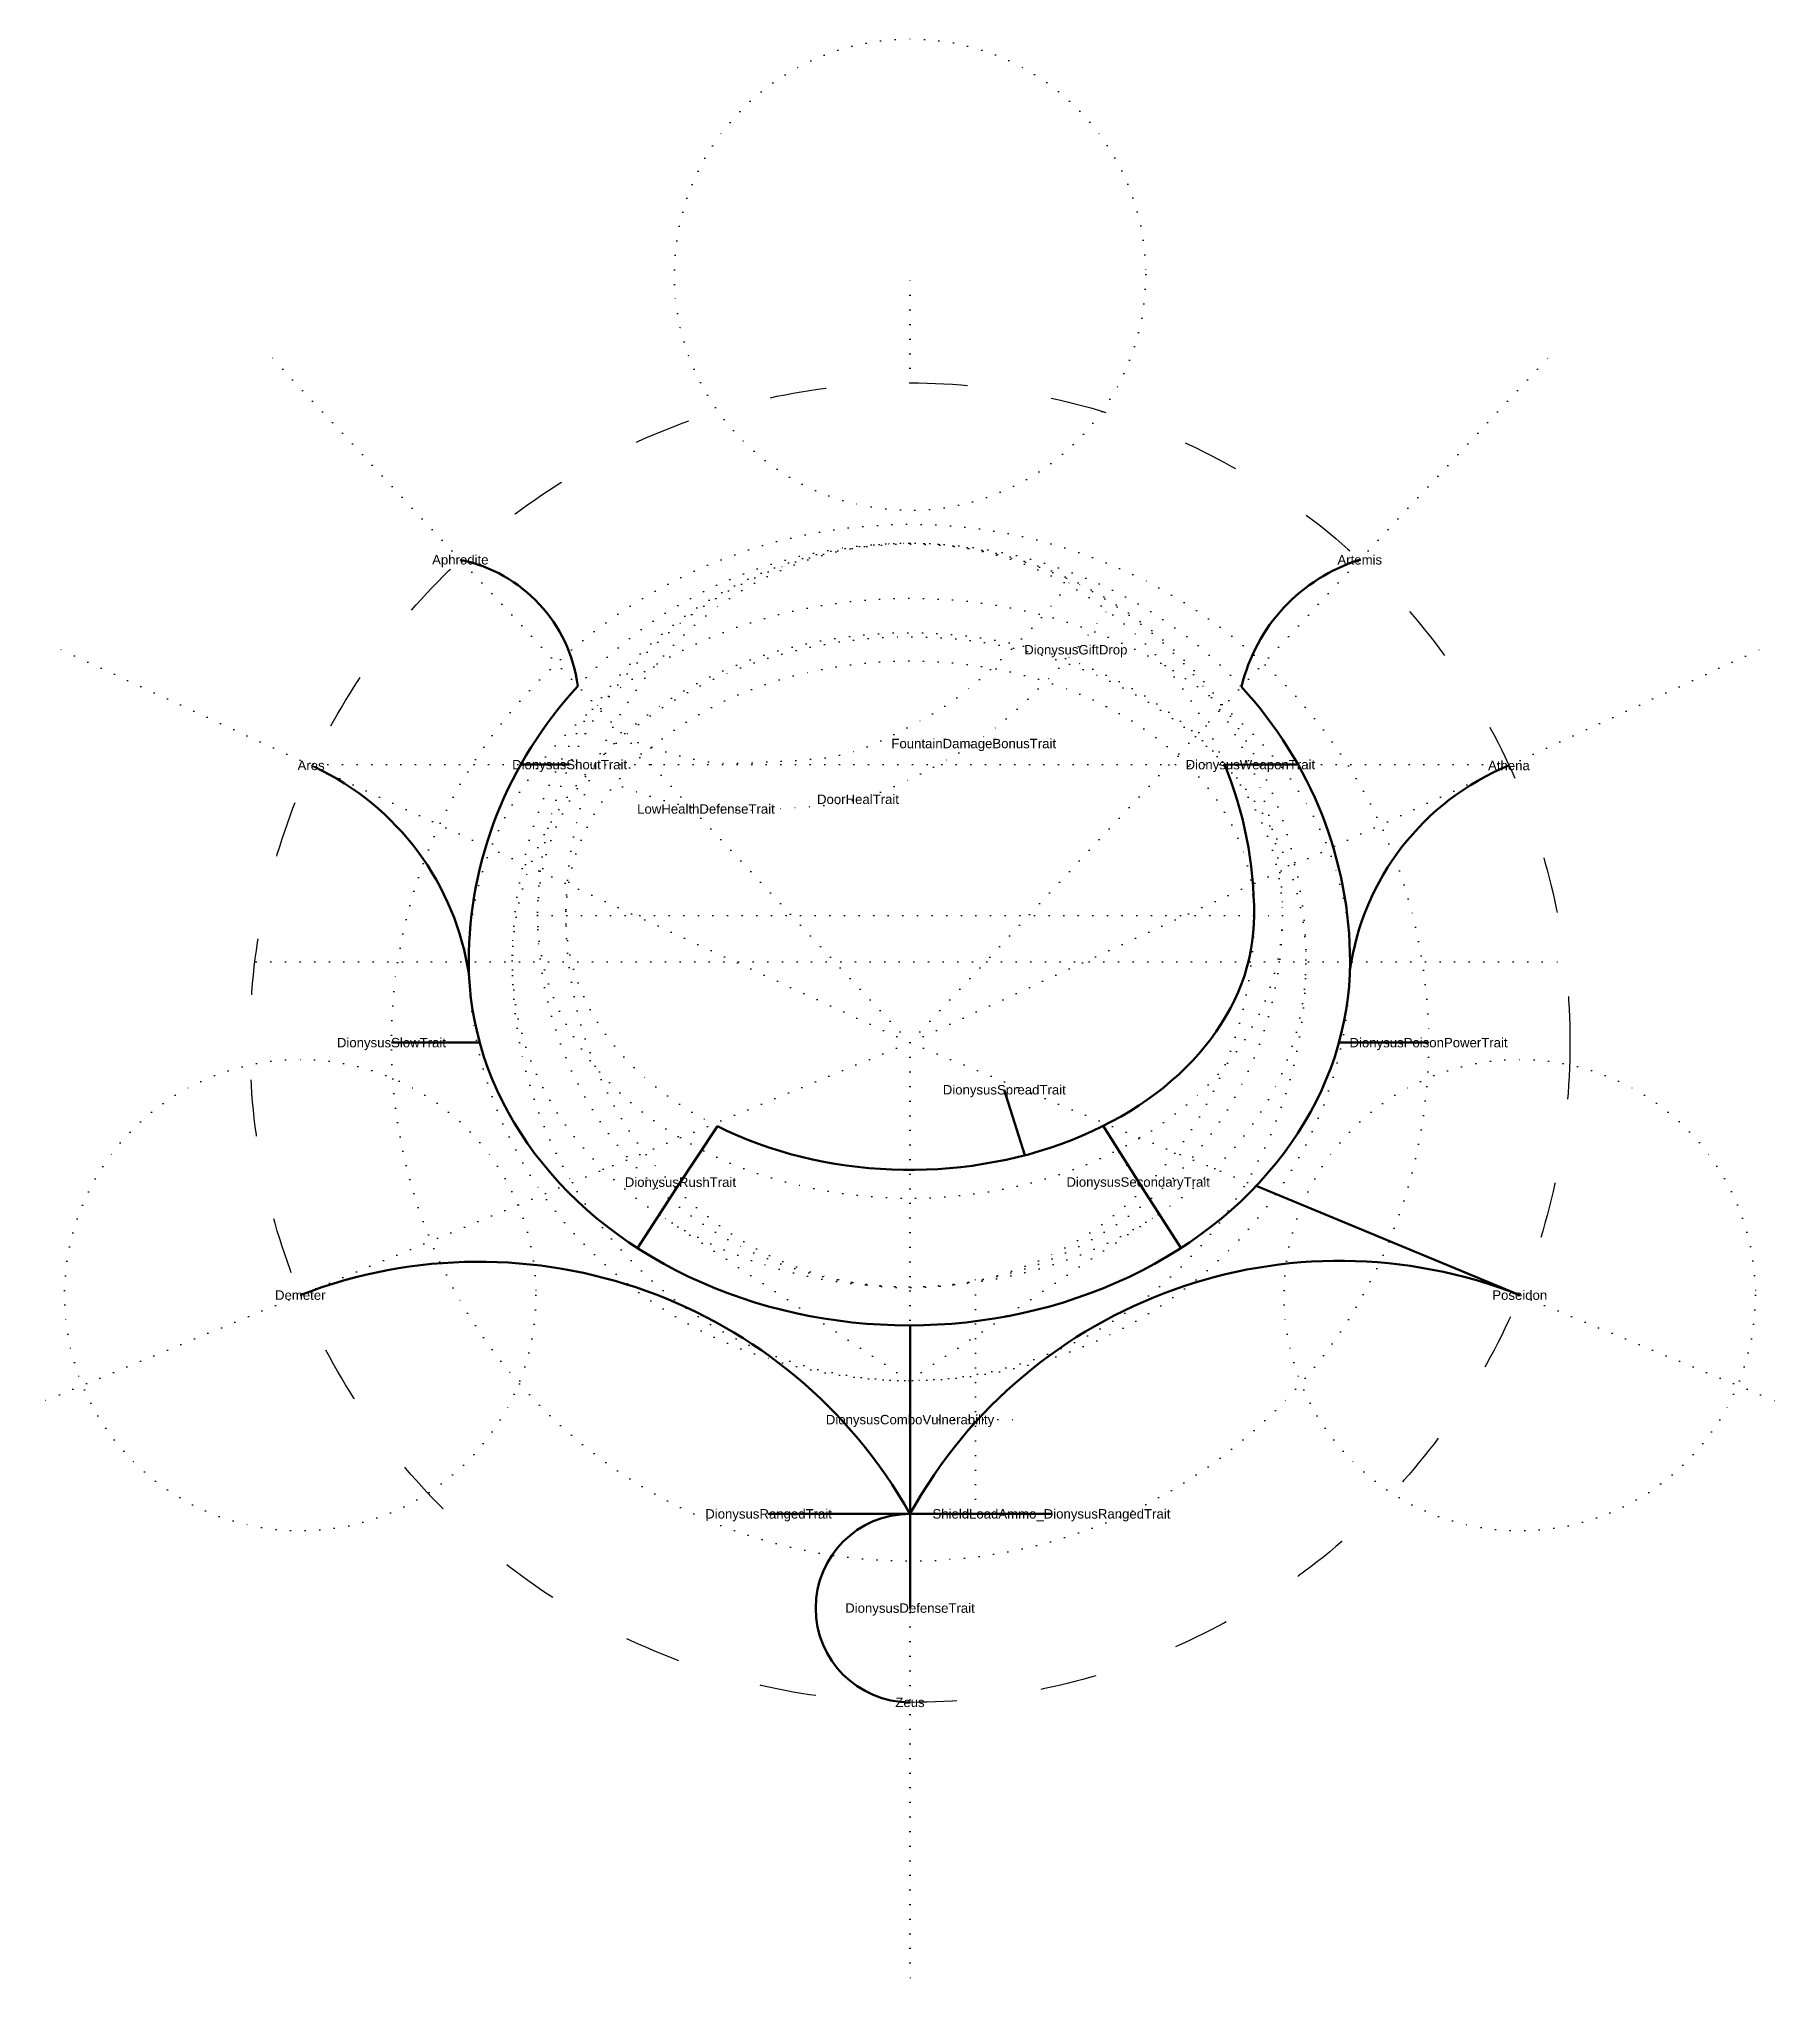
# Model space of a CAD drawing. Header units: millimetres. Extents: x -185 to 185, y -200 to 213.
import ezdxf
from ezdxf.enums import TextEntityAlignment as Align

# ---------------------------------------------------------------- set-up
doc = ezdxf.new("R2010")
doc.units = ezdxf.units.MM
doc.linetypes.add('ACAD_ISO03W100', pattern=[30, 12, -18])
doc.linetypes.add('ACAD_ISO07W100', pattern=[3, 0, -3])
for name, color, linetype, lineweight, true_color in [('Boons', 1, 'Continuous', 25, 0xff0000), ('C ... Cast', 1, 'Continuous', 50, 0xff0000), ('C ... Hangover', 6, 'Continuous', 50, 0xff00ff), ('C ... Peer', 3, 'Continuous', 50, 0x00ff00)]:
    doc.layers.add(name, color=color, linetype=linetype, lineweight=lineweight, true_color=true_color)
for name, color, linetype, lineweight, true_color, plot in [('Duos', 30, 'Continuous', 25, 0xff7f00, False), ('Guidelines', 18, 'ACAD_ISO07W100', 25, 0x000000, False), ('LayoutRadius', 18, 'ACAD_ISO03W100', 25, 0x000000, False)]:
    doc.layers.add(name, color=color, linetype=linetype, lineweight=lineweight, true_color=true_color, plot=plot)
doc.styles.add('textstyle11', font='')
doc.styles.add('textstyle12', font='')
doc.styles.add('textstyle13', font='')
doc.styles.add('textstyle14', font='')
doc.styles.add('textstyle15', font='')
doc.styles.add('textstyle16', font='')
doc.styles.add('textstyle17', font='')
doc.styles.add('textstyle18', font='')
doc.styles.add('textstyle19', font='')
doc.styles.add('textstyle20', font='')
doc.styles.add('textstyle21', font='')
doc.styles.add('textstyle22', font='')
doc.styles.add('textstyle23', font='')
doc.styles.add('textstyle24', font='')
doc.styles.add('textstyle25', font='')
doc.styles.add('textstyle26', font='')
doc.styles.add('textstyle27', font='')
doc.styles.add('textstyle28', font='')
doc.styles.add('textstyle29', font='')
doc.styles.add('textstyle30', font='')
doc.styles.add('textstyle31', font='')
doc.styles.add('textstyle32', font='')
doc.styles.get('textstyle11').set_extended_font_data('Arial')
doc.styles.get('textstyle12').set_extended_font_data('Arial')
doc.styles.get('textstyle13').set_extended_font_data('Arial')
doc.styles.get('textstyle14').set_extended_font_data('Arial')
doc.styles.get('textstyle15').set_extended_font_data('Arial')
doc.styles.get('textstyle16').set_extended_font_data('Arial')
doc.styles.get('textstyle17').set_extended_font_data('Arial')
doc.styles.get('textstyle18').set_extended_font_data('Arial')
doc.styles.get('textstyle19').set_extended_font_data('Arial')
doc.styles.get('textstyle20').set_extended_font_data('Arial')
doc.styles.get('textstyle21').set_extended_font_data('Arial')
doc.styles.get('textstyle22').set_extended_font_data('Arial')
doc.styles.get('textstyle23').set_extended_font_data('Arial')
doc.styles.get('textstyle24').set_extended_font_data('Arial')
doc.styles.get('textstyle25').set_extended_font_data('Arial')
doc.styles.get('textstyle26').set_extended_font_data('Arial')
doc.styles.get('textstyle27').set_extended_font_data('Arial')
doc.styles.get('textstyle28').set_extended_font_data('Arial')
doc.styles.get('textstyle29').set_extended_font_data('Arial')
doc.styles.get('textstyle30').set_extended_font_data('Arial')
doc.styles.get('textstyle31').set_extended_font_data('Arial')
doc.styles.get('textstyle32').set_extended_font_data('Arial')

msp = doc.modelspace()

# ---------------------------------------------------------------- linework, layer by layer
at = {"layer": 'C ... Cast'}
for p, q in [((0, -100), (0, -80)), ((-30, -100), (-20, -100)), ((-20, -100), (20, -100)), ((0, -100), (0, -120)), ((20, -100), (30, -100))]:
    msp.add_line(p, q, dxfattribs=at)
for centre, radius, start, end in [((-91.48, -151.48), 104.97, 29.3686, 111.1429), ((91.12, -150.48), 104.17, 68.473, 151.0155), ((0, -120), 20, 90, 270)]:
    msp.add_arc(centre, radius, start, end, dxfattribs=at)
at = {"layer": 'C ... Hangover'}
for p, q in [((-72.2, 59), (-82.58, 59)), ((72.2, 59), (82.32, 59)), ((-110, 0), (-91.3, 0)), ((110, 0), (90.98, 0)), ((-49.6, -30.96), (-57.78, -43.61)), ((49.43, -31.13), (57.48, -43.57)), ((73.42, -30.41), (129.34, -53.58)), ((0, -60), (0, -80))]:
    msp.add_line(p, q, dxfattribs=at)
for centre, radius, start, end in [((-101.76, 71.54), 31.58, 7.513, 78.3648), ((106.47, 67.01), 37.13, 107.3241, 166.728), ((-151.17, 5.82), 58.25, 8.3964, 64.7718), ((148.14, 7.63), 55.36, 112.3994, 172.1072)]:
    msp.add_arc(centre, radius, start, end, dxfattribs=at)
for major_axis, ratio, start_param, end_param in [((93.47, 0), 0.950185, 2.422234, 3.141593), ((93.47, 0), 0.950185, 0, 0.717022), ((93.47, 0.16), 0.825446, 3.139515, 6.281108)]:
    msp.add_ellipse((-0.13, 17.15), major_axis=major_axis, ratio=ratio, start_param=start_param, end_param=end_param, dxfattribs=at)
at = {"layer": 'C ... Peer'}
for p, q in [((66.85, 58.97), (72.2, 59)), ((20, -10), (24.38, -23.9)), ((-40.84, -17.76), (-49.6, -30.96)), ((40.99, -17.66), (49.43, -31.13))]:
    msp.add_line(p, q, dxfattribs=at)
for major_axis, ratio, start_param, end_param in [((0, 79), 0.924051, 4.712389, 5.132171), ((73, 0), 0.739726, 4.118688, 6.283185)]:
    msp.add_ellipse((0, 27), major_axis=major_axis, ratio=ratio, start_param=start_param, end_param=end_param, dxfattribs=at)
at = {"layer": 'Guidelines'}
for p, q in [((0, 140), (0, 163)), ((0, 0), (-136.27, 146.39)), ((0, 0), (136.3, 146.37)), ((0, 0), (-181.48, 84.05)), ((0, 0), (181.5, 84.02)), ((-126.58, 59), (126.94, 59)), ((-79, 27), (79, 27)), ((-138.67, 17.15), (138.41, 17.15)), ((0, 0), (-184.78, -76.54)), ((0, 0), (0, -200)), ((0, 0), (184.78, -76.54)), ((-44.15, -22.75), (-53.26, -36.46)), ((52.88, -36.3), (43.93, -22.87)), ((-0.19, -71.69), (-53.26, -36.46)), ((-0.19, -71.69), (52.88, -36.3)), ((13.9, -100), (13.9, -50)), ((0, -60), (0, -100)), ((0, -80), (22, -80)), ((-30, -100), (30, -100))]:
    msp.add_line(p, q, dxfattribs=at)
at = {"layer": 'Guidelines', "flags": 128}
msp.add_lwpolyline([(-60.99, 54.27, 0.004504), (-55.72, 52.48, 0.009106), (-52.83, 51.58, 0.01888), (-47.73, 50.31, 0.02399), (-43.28, 49.59, 0.020092), (-39.5, 49.33, 0.015125), (-34.93, 49.32, 0.003944), (-33.34, 49.38, 0.002784), (-31.2, 49.49, 0.001073), (-29.42, 49.6, -0.001168), (-27.73, 49.7, -0.001209), (-25.92, 49.8, 0.001358), (-24.01, 49.9, 0.003318), (-21.71, 50.05, 0.004648), (-19.98, 50.18, 0.017612), (-15.07, 50.8, 0.023303), (-11.03, 51.64, 0.022614), (-7.2, 52.81, 0.018413), (-2.99, 54.5, 0.010454), (-0.16, 55.82, 0.006717), (3.82, 57.85, 0.005133), (7.44, 59.8, 0.007361), (10.06, 61.31, 0.011919), (13.52, 63.47, 0.014209), (16.47, 65.54, 0.013793), (19.23, 67.71, 0.011191), (22.31, 70.4, 0.006113), (24.29, 72.25, 0.003636), (27.37, 75.24, 0.002139), (29.71, 77.57, 0.003345), (31.25, 79.14, 0.005775), (33.39, 81.4, 0.006991), (35.18, 83.38, 0.007279), (36.99, 85.51, 0.005811), (39.1, 88.13, 0.002893), (40.32, 89.7, 0.001445), (42.63, 92.73)], format="xyb", dxfattribs=at)
at = {"layer": 'Guidelines'}
for centre, radius in [((0, 163), 50), ((0, 0), 110), ((-129.34, -53.58), 50), ((129.34, -53.58), 50)]:
    msp.add_circle(centre, radius, dxfattribs=at)
for centre, major_axis, ratio in [((-0.13, 17.15), (93.47, 0), 0.950545), ((-0.19, 17.15), (0, 88.85), 0.947468), ((0, 27), (79, 0), 0.997632), ((0, 27), (0, 79), 0.924051), ((-0.13, 17.15), (93.47, 0.16), 0.825444), ((0, 27), (79, 0), 0.759494), ((-0.19, 17.15), (84.18, 0.4), 0.819277), ((0, 27), (73, 0), 0.739726)]:
    msp.add_ellipse(centre, major_axis=major_axis, ratio=ratio, dxfattribs=at)
msp.add_open_spline([(-57.69, 63.71), (-52.56, 61.92), (-43.01, 58.57), (-27.98, 59.84), (-13.63, 60.22), (-0.92, 66.53), (10.82, 73.08), (19.75, 81.72), (27.99, 89.98), (32.4, 95.78), (34.67, 98.77)], degree=3, knots=[0, 0, 0, 0, 16.069506, 29.946059, 44.807919, 58.580611, 71.835224, 85.043571, 95.595829, 106.850419, 106.850419, 106.850419, 106.850419], dxfattribs=at)
at = {"layer": 'LayoutRadius'}
msp.add_circle((0, 0), 140, dxfattribs=at)

# ---------------------------------------------------------------- texts
at = {"layer": 'Boons'}
for s, style, p in [('DionysusGiftDrop', 'textstyle22', (35.18, 83.38)), ('FountainDamageBonusTrait', 'textstyle23', (13.52, 63.47)), ('DionysusShoutTrait', 'textstyle18', (-72.2, 59)), ('DionysusWeaponTrait', 'textstyle17', (72.2, 59)), ('LowHealthDefenseTrait', 'textstyle24', (-43.28, 49.59)), ('DoorHealTrait', 'textstyle25', (-11.03, 51.64)), ('DionysusSlowTrait', 'textstyle21', (-110, 0)), ('DionysusPoisonPowerTrait', 'textstyle20', (110, 0)), ('DionysusSpreadTrait', 'textstyle19', (20, -10)), ('DionysusRushTrait', 'textstyle16', (-48.7, -29.61)), ('DionysusSecondaryTrait', 'textstyle15', (48.4, -29.58)), ('DionysusComboVulnerability', 'textstyle14', (0, -80)), ('DionysusRangedTrait', 'textstyle11', (-30, -100)), ('ShieldLoadAmmo_DionysusRangedTrait', 'textstyle12', (30, -100)), ('DionysusDefenseTrait', 'textstyle13', (0, -120))]:
    msp.add_text(s, height=2, dxfattribs=dict(at, style=style)).set_placement(p, align=Align.MIDDLE_CENTER)
at = {"layer": 'Duos'}
for s, style, p in [('Aphrodite', 'textstyle31', (-95.39, 102.47)), ('Artemis', 'textstyle30', (95.41, 102.46)), ('Ares', 'textstyle32', (-127.04, 58.83)), ('Athena', 'textstyle29', (127.05, 58.81)), ('Demeter', 'textstyle26', (-129.34, -53.58)), ('Poseidon', 'textstyle28', (129.34, -53.58)), ('Zeus', 'textstyle27', (0, -140))]:
    msp.add_text(s, height=2, dxfattribs=dict(at, style=style)).set_placement(p, align=Align.MIDDLE_CENTER)

doc.saveas('drawing.dxf')
